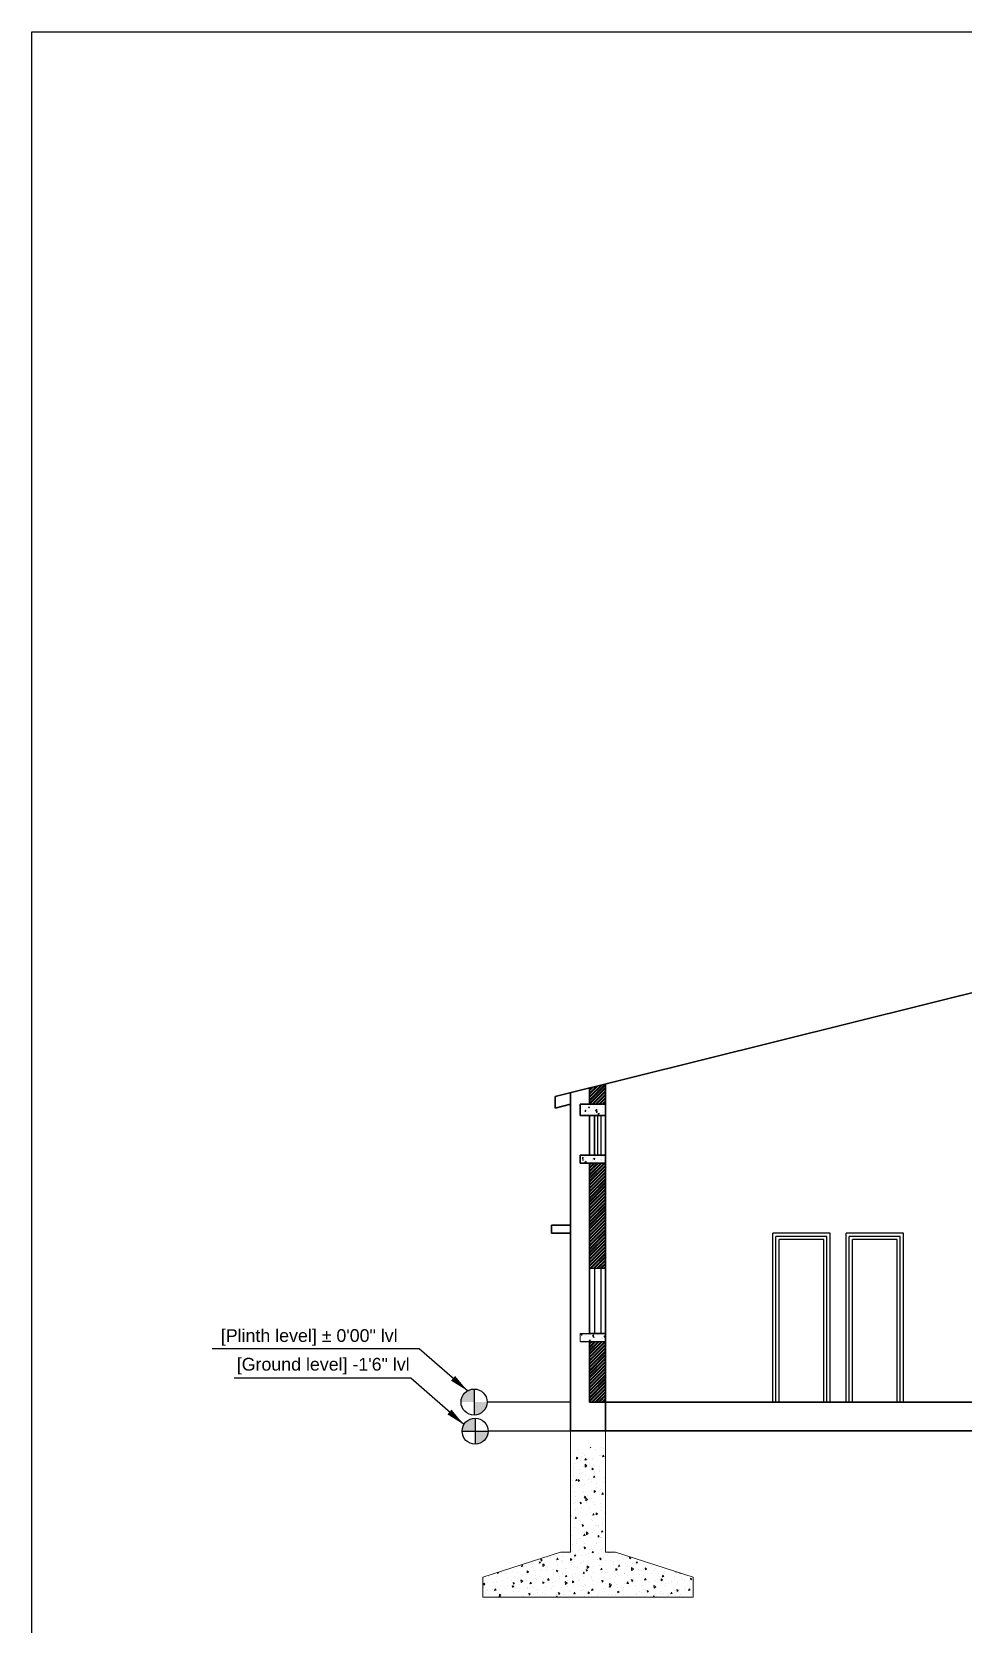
# Model space of a CAD drawing. Header units: inches. Extents: x -6800 to 96653, y -25814 to 17379.
# Drawn here: x 75744 to 76328, y -3224 to -2224 of the extents above; entities that cross this region are included whole.
import ezdxf

# ---------------------------------------------------------------- set-up
doc = ezdxf.new("R2010")
doc.units = ezdxf.units.IN
doc.header["$MEASUREMENT"] = 0
doc.layers.add('0 @ 1', color=7, linetype='Continuous')
doc.layers.add('doors', color=52, linetype='Continuous')
for name, color, linetype, lineweight in [('dimension', 50, 'Continuous', 20), ('Door', 20, 'Continuous', 20), ('ele front', 30, 'Continuous', 30), ('Footing', 50, 'Continuous', 20), ('Hatch', 161, 'Continuous', 5), ('Wall', 90, 'Continuous', 30)]:
    doc.layers.add(name, color=color, linetype=linetype, lineweight=lineweight)
doc.styles.get("Standard").update_dxf_attribs({"font": 'arial.ttf'})
doc.dimstyles.get("Standard").update_dxf_attribs({"dimtxt": 7, "dimasz": 4, "dimexe": 2, "dimexo": 2, "dimgap": 2, "dimtad": 1, "dimdec": 0, "dimzin": 0, "dimdsep": 46, "dimlunit": 4, "dimtxsty": 'Standard', "dimblk": 'ARCHTICK', "dimcen": 0.25, "dimclrd": 256, "dimclre": 256, "dimclrt": 256, "dimadec": 0, "dimazin": 0, "dimtfac": 1, "dimtdec": 0, "dimtofl": 0, "dimtmove": 0, "dimatfit": 3, "dimfxl": 1, "dimfxlon": 1, "dimtolj": 1, "dimtzin": 0, "dimlwd": -1, "dimlwe": -1, "dimarcsym": 1})

# ---------------------------------------------------------------- blocks, each defined once
blk = doc.blocks.new('ggg')
at = {"layer": 'Footing'}
for p, q in [((34459.67, -6504.71), (34459.67, -6564.71)), ((34473.67, -6564.71), (34473.67, -6504.71)), ((34455.67, -6564.71), (34424.67, -6574.71)), ((34459.67, -6564.71), (34455.67, -6564.71)), ((34477.67, -6564.71), (34473.67, -6564.71)), ((34508.67, -6574.71), (34477.67, -6564.71)), ((34424.67, -6574.71), (34424.67, -6582.71)), ((34508.67, -6582.71), (34508.67, -6574.71)), ((34424.67, -6582.71), (34508.67, -6582.71))]:
    blk.add_line(p, q, dxfattribs=at)
at = {"layer": 'Hatch', "linetype": 'Continuous', "transparency": 33554493}
for p, q in [((34462.65, -6523.52), (34462.65, -6523.52)), ((34462.71, -6525.32), (34462.71, -6525.32)), ((34464.12, -6526.26), (34464.12, -6526.26)), ((34464.3, -6525.1), (34464.3, -6525.1)), ((34465.12, -6526.17), (34465.12, -6526.17)), ((34467.45, -6523.14), (34467.45, -6523.14)), ((34467.6, -6522.84), (34467.59, -6522.71)), ((34467.6, -6522.84), (34467.76, -6522.71)), ((34469.68, -6523.52), (34469.68, -6523.52)), ((34471.32, -6526.15), (34471.32, -6526.15)), ((34471.47, -6525.94), (34471.47, -6525.94)), ((34471.95, -6525.96), (34471.95, -6525.96)), ((34472.25, -6522.74), (34472.25, -6522.74)), ((34472.5, -6526.57), (34472.81, -6525.88)), ((34472.5, -6526.57), (34473.09, -6526.45)), ((34473.09, -6526.45), (34472.81, -6525.88)), ((34472.82, -6523.08), (34472.82, -6523.08)), ((34460.71, -6531.1), (34460.71, -6531.1)), ((34461.16, -6529.23), (34461.16, -6529.23)), ((34462.08, -6527.47), (34462.02, -6526.72)), ((34462.54, -6527.08), (34462.02, -6526.72)), ((34462.08, -6527.47), (34462.54, -6527.08)), ((34463.43, -6531.67), (34463.43, -6531.67)), ((34463.58, -6528.17), (34463.58, -6528.17)), ((34464.51, -6532.82), (34464.51, -6532.82)), ((34464.95, -6530.31), (34464.95, -6530.31)), ((34465.43, -6527.94), (34465.74, -6527.26)), ((34465.43, -6527.94), (34466.02, -6527.83)), ((34465.5, -6530.7), (34465.48, -6529.57)), ((34466.23, -6530.17), (34465.48, -6529.57)), ((34465.5, -6530.7), (34466.23, -6530.17)), ((34466.02, -6527.83), (34465.74, -6527.26)), ((34466.05, -6530.82), (34466.05, -6530.82)), ((34466.57, -6527.54), (34466.57, -6527.54)), ((34467.39, -6529.77), (34467.39, -6529.77)), ((34468.05, -6530.77), (34468.05, -6530.77)), ((34468.38, -6531.81), (34468.32, -6531.06)), ((34468.84, -6531.42), (34468.32, -6531.06)), ((34468.37, -6527.79), (34468.37, -6527.79)), ((34468.38, -6531.81), (34468.84, -6531.42)), ((34468.83, -6529.98), (34468.83, -6529.98)), ((34468.88, -6526.69), (34468.88, -6526.69)), ((34469.3, -6532.44), (34469.3, -6532.44)), ((34471.07, -6531.69), (34471.07, -6531.69)), ((34471.1, -6532.42), (34471.1, -6532.42)), ((34471.3, -6530.63), (34471.3, -6530.63)), ((34473.18, -6527.38), (34473.18, -6527.38)), ((34459.71, -6533.23), (34459.71, -6533.23)), ((34460.29, -6535.87), (34460.29, -6535.87)), ((34460.63, -6537.88), (34460.63, -6537.88)), ((34461.01, -6533.92), (34461.01, -6533.92)), ((34461.77, -6536.16), (34462.08, -6535.48)), ((34461.77, -6536.16), (34462.36, -6536.05)), ((34462.36, -6536.05), (34462.08, -6535.48)), ((34462.56, -6538.31), (34462.56, -6538.31)), ((34462.87, -6536.44), (34462.8, -6535.69)), ((34463.33, -6536.05), (34462.8, -6535.69)), ((34462.87, -6536.44), (34463.33, -6536.05)), ((34463.2, -6538.92), (34463.2, -6538.92)), ((34463.45, -6533.38), (34463.45, -6533.38)), ((34464.63, -6535.61), (34464.63, -6535.61)), ((34465.44, -6537.47), (34465.44, -6537.47)), ((34465.7, -6534.11), (34465.7, -6534.11)), ((34466.98, -6535.47), (34466.98, -6535.47)), ((34467.14, -6535.31), (34467.14, -6535.31)), ((34467.88, -6535.46), (34467.88, -6535.46)), ((34467.97, -6536.55), (34467.97, -6536.55)), ((34468.84, -6534.79), (34469.15, -6534.11)), ((34468.84, -6534.79), (34469.43, -6534.68)), ((34469.43, -6534.68), (34469.15, -6534.11)), ((34470.23, -6537.09), (34470.23, -6537.09)), ((34470.24, -6538.99), (34470.24, -6538.99)), ((34473.06, -6535.24), (34473.06, -6535.24)), ((34473.31, -6536.68), (34473.31, -6536.68)), ((34473.37, -6534.86), (34473.37, -6534.86)), ((34461.05, -6545.13), (34461.05, -6545.13)), ((34461.22, -6540.44), (34461.22, -6540.44)), ((34461.56, -6542.53), (34461.56, -6542.53)), ((34461.71, -6544.78), (34461.71, -6544.78)), ((34463.65, -6545.4), (34463.58, -6544.65)), ((34464.11, -6545.02), (34463.58, -6544.65)), ((34463.65, -6545.4), (34464.11, -6545.02)), ((34464.47, -6540.3), (34464.47, -6540.3)), ((34464.83, -6540.75), (34464.83, -6540.75)), ((34465.18, -6543.01), (34465.49, -6542.33)), ((34465.18, -6543.01), (34465.77, -6542.9)), ((34465.44, -6543.91), (34465.44, -6543.91)), ((34465.77, -6542.9), (34465.49, -6542.33)), ((34465.78, -6544.2), (34465.75, -6543.07)), ((34466.5, -6543.66), (34465.75, -6543.07)), ((34465.78, -6544.2), (34466.5, -6543.66)), ((34466.22, -6544.9), (34466.22, -6544.9)), ((34466.37, -6542.12), (34466.37, -6542.12)), ((34467.09, -6543.19), (34467.09, -6543.19)), ((34467.88, -6543.37), (34467.88, -6543.37)), ((34467.91, -6540.12), (34467.91, -6540.12)), ((34468.83, -6544.77), (34468.83, -6544.77)), ((34469.17, -6540.77), (34469.1, -6540.03)), ((34469.63, -6540.39), (34469.1, -6540.03)), ((34469.17, -6540.77), (34469.63, -6540.39)), ((34469.37, -6540.3), (34469.37, -6540.3)), ((34469.64, -6540.07), (34469.64, -6540.07)), ((34471.16, -6541.74), (34471.16, -6541.74)), ((34471.56, -6545.3), (34471.56, -6545.3)), ((34471.81, -6539.76), (34471.81, -6539.76)), ((34472.25, -6541.64), (34472.55, -6540.95)), ((34472.25, -6541.64), (34472.84, -6541.52)), ((34472.5, -6541.43), (34472.5, -6541.43)), ((34472.84, -6541.52), (34472.55, -6540.95)), ((34473.57, -6544.58), (34473.57, -6544.58)), ((34460.01, -6550.6), (34460.01, -6550.6)), ((34460.17, -6550.21), (34460.17, -6550.21)), ((34460.84, -6551.34), (34460.84, -6551.34)), ((34461.5, -6547.53), (34461.5, -6547.53)), ((34461.52, -6551.23), (34461.83, -6550.55)), ((34461.52, -6551.23), (34462.11, -6551.12)), ((34462.11, -6551.12), (34461.83, -6550.55)), ((34462.49, -6547.17), (34462.49, -6547.17)), ((34462.81, -6549.73), (34462.81, -6549.73)), ((34463.42, -6551.82), (34463.42, -6551.82)), ((34463.94, -6546.99), (34463.94, -6546.99)), ((34463.97, -6547.22), (34463.97, -6547.22)), ((34466.24, -6549.66), (34466.24, -6549.66)), ((34467.3, -6546.77), (34467.3, -6546.77)), ((34467.62, -6548.92), (34467.62, -6548.92)), ((34468.23, -6551.42), (34468.23, -6551.42)), ((34468.59, -6549.86), (34468.89, -6549.18)), ((34468.59, -6549.86), (34469.18, -6549.75)), ((34469.18, -6549.75), (34468.89, -6549.18)), ((34469.36, -6545.63), (34469.36, -6545.63)), ((34469.76, -6549.42), (34469.76, -6549.42)), ((34469.95, -6549.74), (34469.88, -6548.99)), ((34470.41, -6549.35), (34469.88, -6548.99)), ((34469.95, -6549.74), (34470.41, -6549.35)), ((34470.15, -6549.41), (34470.15, -6549.41)), ((34471.63, -6548.07), (34471.63, -6548.07)), ((34472.09, -6546.39), (34472.09, -6546.39)), ((34473.02, -6551.03), (34473.02, -6551.03)), ((34473.4, -6549.27), (34473.4, -6549.27)), ((34459.76, -6556.15), (34459.76, -6556.15)), ((34459.97, -6557.99), (34459.97, -6557.99)), ((34461.09, -6554.85), (34461.09, -6554.85)), ((34463.11, -6553.78), (34463.11, -6553.78)), ((34463.69, -6552.53), (34463.69, -6552.53)), ((34464.35, -6556.47), (34464.35, -6556.47)), ((34464.43, -6554.37), (34464.37, -6553.62)), ((34464.89, -6553.98), (34464.37, -6553.62)), ((34464.43, -6554.37), (34464.89, -6553.98)), ((34464.93, -6558.08), (34465.23, -6557.4)), ((34464.93, -6558.08), (34465.52, -6557.97)), ((34465.52, -6557.97), (34465.23, -6557.4)), ((34465.38, -6556.22), (34465.38, -6556.22)), ((34465.93, -6557.52), (34465.93, -6557.52)), ((34466.06, -6557.69), (34466.03, -6556.57)), ((34466.78, -6557.16), (34466.03, -6556.57)), ((34466.06, -6557.69), (34466.78, -6557.16)), ((34466.74, -6554.24), (34466.74, -6554.24)), ((34468.37, -6556.98), (34468.37, -6556.98)), ((34468.51, -6552.1), (34468.51, -6552.1)), ((34469.16, -6556.07), (34469.16, -6556.07)), ((34469.86, -6553.91), (34469.86, -6553.91)), ((34469.98, -6554.1), (34469.98, -6554.1)), ((34470.73, -6558.71), (34470.67, -6557.96)), ((34471.19, -6558.32), (34470.67, -6557.96)), ((34470.69, -6554.06), (34470.69, -6554.06)), ((34470.78, -6554.54), (34470.78, -6554.54)), ((34472, -6556.71), (34472.3, -6556.02)), ((34472, -6556.71), (34472.58, -6556.59)), ((34472.3, -6553.36), (34472.3, -6553.36)), ((34472.58, -6556.59), (34472.3, -6556.02)), ((34473.05, -6556.98), (34473.05, -6556.98)), ((34459.9, -6563.91), (34459.9, -6563.91)), ((34460.49, -6561.51), (34460.49, -6561.51)), ((34460.5, -6564.21), (34460.5, -6564.21)), ((34461.99, -6561.14), (34461.99, -6561.14)), ((34462.02, -6559.5), (34462.02, -6559.5)), ((34462.24, -6560.43), (34462.24, -6560.43)), ((34462.95, -6564.15), (34462.95, -6564.15)), ((34463.15, -6563.77), (34463.15, -6563.77)), ((34463.32, -6559.08), (34463.32, -6559.08)), ((34464.43, -6560.59), (34464.43, -6560.59)), ((34464.5, -6562.87), (34464.5, -6562.87)), ((34465.22, -6563.33), (34465.15, -6562.59)), ((34465.68, -6562.95), (34465.15, -6562.59)), ((34465.22, -6563.33), (34465.68, -6562.95)), ((34465.28, -6561.12), (34465.28, -6561.12)), ((34466.57, -6558.93), (34466.57, -6558.93)), ((34467.65, -6558.66), (34467.65, -6558.66)), ((34468.11, -6562.52), (34468.11, -6562.52)), ((34468.33, -6563.54), (34468.33, -6563.54)), ((34468.33, -6564.93), (34468.64, -6564.25)), ((34468.92, -6564.82), (34468.64, -6564.25)), ((34469.91, -6561.1), (34469.91, -6561.1)), ((34470.08, -6560.72), (34470.08, -6560.72)), ((34470.73, -6558.71), (34471.19, -6558.32)), ((34471.62, -6558.71), (34471.62, -6558.71)), ((34471.74, -6558.71), (34471.74, -6558.71)), ((34472.05, -6558.91), (34472.05, -6558.91)), ((34472.18, -6563.54), (34472.18, -6563.54)), ((34472.55, -6563.36), (34472.55, -6563.36)), ((34440.06, -6570.43), (34440.37, -6569.74)), ((34440.06, -6570.43), (34440.65, -6570.31)), ((34440.65, -6570.31), (34440.37, -6569.74)), ((34442.92, -6569.49), (34442.92, -6569.49)), ((34443.97, -6569.29), (34443.97, -6569.29)), ((34444.02, -6570.61), (34444.02, -6570.61)), ((34444.68, -6570.38), (34444.68, -6570.38)), ((34447.13, -6569.05), (34447.44, -6568.37)), ((34447.13, -6569.05), (34447.72, -6568.94)), ((34447.72, -6568.94), (34447.44, -6568.37)), ((34447.89, -6568.25), (34447.82, -6567.5)), ((34448.35, -6567.87), (34447.82, -6567.5)), ((34447.89, -6568.25), (34448.35, -6567.87)), ((34448.31, -6567.9), (34448.31, -6567.9)), ((34448.62, -6570.45), (34448.6, -6569.32)), ((34449.35, -6569.91), (34448.6, -6569.32)), ((34448.62, -6570.45), (34449.35, -6569.91)), ((34449.15, -6569.06), (34449.15, -6569.06)), ((34450.57, -6570.34), (34450.57, -6570.34)), ((34451.82, -6566.94), (34451.82, -6566.94)), ((34453.72, -6566.14), (34453.72, -6566.14)), ((34454.12, -6568.37), (34454.12, -6568.37)), ((34454.2, -6567.68), (34454.5, -6566.99)), ((34454.2, -6567.68), (34454.79, -6567.56)), ((34454.28, -6569.59), (34454.28, -6569.59)), ((34454.79, -6567.56), (34454.5, -6566.99)), ((34455.98, -6568.58), (34455.98, -6568.58)), ((34456.49, -6568.74), (34456.49, -6568.74)), ((34456.57, -6567.83), (34456.57, -6567.83)), ((34456.61, -6566.56), (34456.61, -6566.56)), ((34458.06, -6564.75), (34458.06, -6564.75)), ((34459.7, -6567.96), (34459.64, -6567.21)), ((34460.16, -6567.58), (34459.64, -6567.21)), ((34459.7, -6567.96), (34460.16, -6567.58)), ((34459.74, -6568.6), (34459.74, -6568.6)), ((34460.25, -6569.75), (34460.25, -6569.75)), ((34461.27, -6566.3), (34461.57, -6565.62)), ((34461.27, -6566.3), (34461.86, -6566.19)), ((34461.38, -6566.89), (34461.38, -6566.89)), ((34461.41, -6566.16), (34461.41, -6566.16)), ((34461.86, -6566.19), (34461.57, -6565.62)), ((34462.34, -6570.8), (34462.34, -6570.8)), ((34463.65, -6569.33), (34463.65, -6569.33)), ((34463.88, -6568.8), (34463.88, -6568.8)), ((34464.18, -6566.14), (34464.18, -6566.14)), ((34464.91, -6568.37), (34464.91, -6568.37)), ((34466.21, -6565.77), (34466.21, -6565.77)), ((34466.34, -6571.19), (34466.31, -6570.07)), ((34467.06, -6570.66), (34466.31, -6570.07)), ((34466.34, -6571.19), (34467.06, -6570.66)), ((34466.77, -6565.31), (34466.77, -6565.31)), ((34467.13, -6570.42), (34467.13, -6570.42)), ((34468.33, -6564.93), (34468.92, -6564.82)), ((34468.86, -6570.59), (34468.86, -6570.59)), ((34469.04, -6567.75), (34469.04, -6567.75)), ((34470.35, -6567.51), (34470.35, -6567.51)), ((34471.01, -6565.37), (34471.01, -6565.37)), ((34471.31, -6570.19), (34471.31, -6570.19)), ((34471.52, -6567.67), (34471.45, -6566.92)), ((34471.98, -6567.29), (34471.45, -6566.92)), ((34471.52, -6567.67), (34471.98, -6567.29)), ((34471.94, -6570.02), (34471.94, -6570.02)), ((34472.25, -6568.05), (34472.25, -6568.05)), ((34472.79, -6566.97), (34472.79, -6566.97)), ((34473.48, -6568.01), (34473.48, -6568.01)), ((34474.45, -6565.98), (34474.45, -6565.98)), ((34475.05, -6564.81), (34475.05, -6564.71)), ((34475.05, -6564.81), (34475.2, -6564.71)), ((34475.5, -6567.91), (34475.5, -6567.91)), ((34475.8, -6564.98), (34475.8, -6564.98)), ((34476.47, -6568.9), (34476.47, -6568.9)), ((34476.72, -6568.42), (34476.72, -6568.42)), ((34476.73, -6569.63), (34476.73, -6569.63)), ((34478.81, -6570.41), (34479.11, -6569.72)), ((34478.81, -6570.41), (34479.4, -6570.29)), ((34478.99, -6570.86), (34478.99, -6570.86)), ((34479.4, -6570.29), (34479.11, -6569.72)), ((34480.68, -6567.68), (34480.68, -6567.68)), ((34481.54, -6569.23), (34481.54, -6569.23)), ((34482.12, -6566.73), (34482.12, -6566.73)), ((34482.64, -6570.27), (34482.64, -6570.27)), ((34483.08, -6567.22), (34483.08, -6567.22)), ((34483.33, -6567.38), (34483.27, -6566.63)), ((34483.79, -6566.99), (34483.27, -6566.63)), ((34483.33, -6567.38), (34483.79, -6566.99)), ((34484.05, -6571.93), (34484.03, -6570.81)), ((34484.78, -6571.4), (34484.03, -6570.81)), ((34484.39, -6569.17), (34484.39, -6569.17)), ((34485.08, -6569.73), (34485.08, -6569.73)), ((34485.88, -6569.03), (34486.18, -6568.35)), ((34485.88, -6569.03), (34486.47, -6568.92)), ((34486.47, -6568.92), (34486.18, -6568.35)), ((34486.33, -6568.84), (34486.33, -6568.84)), ((34489.63, -6571.72), (34489.57, -6570.97)), ((34490.09, -6571.33), (34489.57, -6570.97)), ((34492.04, -6570.03), (34492.04, -6570.03)), ((34424.79, -6574.81), (34424.79, -6574.81)), ((34425.04, -6577.8), (34424.98, -6577.05)), ((34425.5, -6577.41), (34424.98, -6577.05)), ((34426.42, -6576.61), (34426.42, -6576.61)), ((34426.72, -6574.52), (34426.72, -6574.52)), ((34428.74, -6573.58), (34428.74, -6573.58)), ((34428.99, -6576.96), (34428.99, -6576.96)), ((34429.96, -6574.58), (34429.96, -6574.58)), ((34430.03, -6576.45), (34430.03, -6576.45)), ((34430.56, -6573.17), (34430.53, -6572.82)), ((34430.56, -6573.17), (34431.02, -6572.78)), ((34431.02, -6572.78), (34430.89, -6572.7)), ((34432.11, -6572.94), (34432.11, -6572.94)), ((34432.47, -6575.91), (34432.47, -6575.91)), ((34433.55, -6573.17), (34433.55, -6573.17)), ((34433.96, -6572.84), (34433.96, -6572.84)), ((34434.38, -6575.38), (34434.38, -6575.38)), ((34436.02, -6575.82), (34436.02, -6575.82)), ((34436.4, -6572.29), (34436.4, -6572.29)), ((34436.86, -6577.51), (34436.79, -6576.76)), ((34437.32, -6577.12), (34436.79, -6576.76)), ((34436.86, -6577.51), (34437.32, -6577.12)), ((34437.31, -6574.26), (34437.31, -6574.26)), ((34437.52, -6571.18), (34437.52, -6571.18)), ((34438.34, -6572.79), (34438.34, -6572.79)), ((34439.79, -6573.62), (34439.79, -6573.62)), ((34439.91, -6576.82), (34439.88, -6575.7)), ((34440.63, -6576.29), (34439.88, -6575.7)), ((34439.91, -6576.82), (34440.63, -6576.29)), ((34440.09, -6574.22), (34440.09, -6574.22)), ((34440.55, -6574.12), (34440.55, -6574.12)), ((34442.05, -6576.05), (34442.05, -6576.05)), ((34442.37, -6572.88), (34442.31, -6572.13)), ((34442.83, -6572.49), (34442.31, -6572.13)), ((34442.37, -6572.88), (34442.83, -6572.49)), ((34443.15, -6572.38), (34443.15, -6572.38)), ((34443.47, -6577.27), (34443.78, -6576.59)), ((34443.47, -6577.27), (34444.06, -6577.16)), ((34444.06, -6577.16), (34443.78, -6576.59)), ((34444.08, -6577.03), (34444.08, -6577.03)), ((34445.19, -6571.93), (34445.19, -6571.93)), ((34445.61, -6575.03), (34445.61, -6575.03)), ((34445.73, -6573.89), (34445.73, -6573.89)), ((34446.26, -6575.6), (34446.26, -6575.6)), ((34447.45, -6574.37), (34447.45, -6574.37)), ((34447.94, -6572), (34447.94, -6572)), ((34448.67, -6577.22), (34448.61, -6576.47)), ((34449.13, -6576.83), (34448.61, -6576.47)), ((34448.67, -6577.22), (34449.13, -6576.83)), ((34448.7, -6575.06), (34448.7, -6575.06)), ((34448.87, -6576.65), (34448.87, -6576.65)), ((34449.72, -6576.81), (34449.72, -6576.81)), ((34450.19, -6571.98), (34450.19, -6571.98)), ((34450.54, -6575.9), (34450.84, -6575.22)), ((34450.54, -6575.9), (34451.13, -6575.79)), ((34451.13, -6575.79), (34450.84, -6575.22)), ((34452.38, -6576.98), (34452.38, -6576.98)), ((34452.63, -6571.44), (34452.63, -6571.44)), ((34452.75, -6571.59), (34452.75, -6571.59)), ((34452.84, -6572.78), (34452.84, -6572.78)), ((34453.07, -6573.57), (34453.07, -6573.57)), ((34453.67, -6576.24), (34453.67, -6576.24)), ((34454.19, -6572.59), (34454.12, -6571.84)), ((34454.65, -6572.2), (34454.12, -6571.84)), ((34454.19, -6572.59), (34454.65, -6572.2)), ((34455.11, -6575.22), (34455.11, -6575.22)), ((34455.21, -6574.24), (34455.21, -6574.24)), ((34456.31, -6573.37), (34456.31, -6573.37)), ((34456.32, -6573.43), (34456.32, -6573.43)), ((34457.54, -6571.21), (34457.54, -6571.21)), ((34457.62, -6577.57), (34457.6, -6576.44)), ((34458.35, -6577.03), (34457.6, -6576.44)), ((34457.61, -6574.53), (34457.91, -6573.84)), ((34457.61, -6574.53), (34458.2, -6574.41)), ((34457.62, -6577.57), (34458.35, -6577.03)), ((34458.2, -6574.41), (34457.91, -6573.84)), ((34458.25, -6571.02), (34458.25, -6571.02)), ((34458.47, -6575.86), (34458.47, -6575.86)), ((34460.49, -6576.93), (34460.42, -6576.18)), ((34460.95, -6576.54), (34460.42, -6576.18)), ((34460.49, -6576.93), (34460.95, -6576.54)), ((34460.52, -6573.46), (34460.52, -6573.46)), ((34461.49, -6573.2), (34461.49, -6573.2)), ((34462.48, -6574.74), (34462.48, -6574.74)), ((34462.79, -6575.9), (34462.79, -6575.9)), ((34463.27, -6575.45), (34463.27, -6575.45)), ((34464.67, -6573.15), (34464.98, -6572.47)), ((34464.67, -6573.15), (34465.26, -6573.04)), ((34464.81, -6573.45), (34464.81, -6573.45)), ((34464.92, -6574.2), (34464.92, -6574.2)), ((34465.26, -6573.04), (34464.98, -6572.47)), ((34465.92, -6571.77), (34465.92, -6571.77)), ((34466, -6572.3), (34465.94, -6571.55)), ((34466.46, -6571.91), (34465.94, -6571.55)), ((34466, -6572.3), (34466.46, -6571.91)), ((34466.42, -6571.13), (34466.42, -6571.13)), ((34468.06, -6575.07), (34468.06, -6575.07)), ((34468.19, -6574.21), (34468.19, -6574.21)), ((34468.6, -6576.13), (34468.6, -6576.13)), ((34468.84, -6572.88), (34468.84, -6572.88)), ((34470.46, -6576.65), (34470.46, -6576.65)), ((34471.74, -6571.78), (34472.05, -6571.09)), ((34471.74, -6571.78), (34472.33, -6571.66)), ((34472.33, -6571.66), (34472.05, -6571.09)), ((34472.08, -6572.74), (34472.08, -6572.74)), ((34472.3, -6576.64), (34472.24, -6575.89)), ((34472.76, -6576.25), (34472.24, -6575.89)), ((34472.3, -6576.64), (34472.76, -6576.25)), ((34472.54, -6572.51), (34472.54, -6572.51)), ((34472.87, -6574.66), (34472.87, -6574.66)), ((34473.58, -6572.63), (34473.58, -6572.63)), ((34473.84, -6577.35), (34473.84, -6577.35)), ((34474.41, -6572.66), (34474.41, -6572.66)), ((34475.33, -6578.31), (34475.31, -6577.19)), ((34476.06, -6577.78), (34475.31, -6577.19)), ((34475.34, -6577.31), (34475.34, -6577.31)), ((34475.84, -6575.07), (34475.84, -6575.07)), ((34477.22, -6576.96), (34477.22, -6576.96)), ((34477.26, -6572.51), (34477.26, -6572.51)), ((34477.66, -6574.28), (34477.66, -6574.28)), ((34477.82, -6572.01), (34477.75, -6571.26)), ((34478.28, -6571.62), (34477.75, -6571.26)), ((34477.82, -6572.01), (34478.28, -6571.62)), ((34478.71, -6573.89), (34478.71, -6573.89)), ((34481.15, -6573.35), (34481.15, -6573.35)), ((34481.19, -6577.03), (34481.19, -6577.03)), ((34481.25, -6573.3), (34481.25, -6573.3)), ((34482.22, -6577.25), (34482.52, -6576.57)), ((34482.22, -6577.25), (34482.81, -6577.14)), ((34482.47, -6573.88), (34482.47, -6573.88)), ((34482.81, -6577.14), (34482.52, -6576.57)), ((34483.52, -6575.74), (34483.52, -6575.74)), ((34484.01, -6571.87), (34484.01, -6571.87)), ((34484.05, -6571.94), (34484.78, -6571.4)), ((34484.12, -6576.35), (34484.05, -6575.6)), ((34484.58, -6575.96), (34484.05, -6575.6)), ((34484.12, -6576.35), (34484.58, -6575.96)), ((34484.43, -6576.88), (34484.43, -6576.88)), ((34484.6, -6572.19), (34484.6, -6572.19)), ((34484.83, -6575.27), (34484.83, -6575.27)), ((34484.93, -6576.52), (34484.93, -6576.52)), ((34486.65, -6571.61), (34486.65, -6571.61)), ((34487.26, -6573.49), (34487.26, -6573.49)), ((34487.85, -6572.05), (34487.85, -6572.05)), ((34488.76, -6571.66), (34488.76, -6571.66)), ((34488.92, -6574.05), (34488.92, -6574.05)), ((34489.28, -6575.88), (34489.59, -6575.19)), ((34489.28, -6575.88), (34489.87, -6575.77)), ((34489.87, -6575.77), (34489.59, -6575.19)), ((34489.61, -6576.66), (34489.61, -6576.66)), ((34489.63, -6571.72), (34490.09, -6571.33)), ((34491, -6576.65), (34491, -6576.65)), ((34491.19, -6576.49), (34491.19, -6576.49)), ((34492.07, -6573.09), (34492.07, -6573.09)), ((34493.02, -6571.83), (34493.02, -6571.83)), ((34493.44, -6576.11), (34493.44, -6576.11)), ((34493.6, -6571.08), (34493.6, -6571.08)), ((34494.31, -6572.47), (34494.31, -6572.47)), ((34494.53, -6575.73), (34494.53, -6575.73)), ((34494.93, -6573.03), (34494.93, -6573.03)), ((34495.93, -6576.06), (34495.87, -6575.31)), ((34496.39, -6575.67), (34495.87, -6575.31)), ((34495.93, -6576.06), (34496.39, -6575.67)), ((34496.35, -6574.51), (34496.66, -6573.82)), ((34496.35, -6574.51), (34496.94, -6574.39)), ((34496.58, -6574.91), (34496.58, -6574.91)), ((34496.94, -6574.39), (34496.66, -6573.82)), ((34496.86, -6572.7), (34496.86, -6572.7)), ((34496.95, -6576.34), (34496.95, -6576.34)), ((34497.38, -6572.49), (34497.38, -6572.49)), ((34497.79, -6577.35), (34497.79, -6577.35)), ((34498.84, -6577.35), (34498.84, -6577.35)), ((34500.2, -6576.2), (34500.2, -6576.2)), ((34501.06, -6574.42), (34501.06, -6574.42)), ((34501.76, -6572.68), (34501.76, -6572.48)), ((34501.76, -6572.68), (34501.95, -6572.54)), ((34501.99, -6573.15), (34501.99, -6573.15)), ((34502.59, -6576.95), (34502.59, -6576.95)), ((34503.42, -6573.13), (34503.47, -6573.03)), ((34503.42, -6573.13), (34503.65, -6573.09)), ((34504.13, -6574.94), (34504.13, -6574.94)), ((34504.26, -6575.59), (34504.26, -6575.59)), ((34505.37, -6575.97), (34505.37, -6575.97)), ((34507.23, -6575.8), (34507.23, -6575.8)), ((34507.38, -6576.56), (34507.38, -6576.56)), ((34507.75, -6575.77), (34507.68, -6575.02)), ((34508.21, -6575.38), (34507.68, -6575.02)), ((34507.75, -6575.77), (34508.21, -6575.38)), ((34424.88, -6578.61), (34424.88, -6578.61)), ((34425.04, -6577.8), (34425.5, -6577.41)), ((34425.86, -6581.09), (34425.86, -6581.09)), ((34426.1, -6580.07), (34426.1, -6580.07)), ((34426.55, -6579.41), (34426.55, -6579.41)), ((34427.35, -6581.26), (34427.35, -6581.26)), ((34428.54, -6579.53), (34428.54, -6579.53)), ((34429.34, -6580.02), (34429.64, -6579.34)), ((34429.34, -6580.02), (34429.92, -6579.91)), ((34429.92, -6579.91), (34429.64, -6579.34)), ((34429.67, -6578.23), (34429.67, -6578.23)), ((34431.18, -6582.71), (34431.17, -6582.07)), ((34431.92, -6582.67), (34431.17, -6582.07)), ((34431.26, -6579.4), (34431.26, -6579.4)), ((34431.34, -6582.14), (34431.28, -6581.39)), ((34431.8, -6581.75), (34431.28, -6581.39)), ((34431.34, -6582.14), (34431.8, -6581.75)), ((34431.86, -6582.71), (34431.92, -6582.67)), ((34432.22, -6581.45), (34432.22, -6581.45)), ((34433.52, -6581.84), (34433.52, -6581.84)), ((34433.89, -6579.09), (34433.89, -6579.09)), ((34434.48, -6577.82), (34434.48, -6577.82)), ((34435.41, -6582.47), (34435.41, -6582.47)), ((34436.15, -6577.84), (34436.15, -6577.84)), ((34436.4, -6578.65), (34436.71, -6577.96)), ((34436.4, -6578.65), (34436.99, -6578.53)), ((34436.64, -6577.82), (34436.64, -6577.82)), ((34436.99, -6578.53), (34436.71, -6577.96)), ((34436.94, -6580.47), (34436.94, -6580.47)), ((34437.14, -6578.95), (34437.14, -6578.95)), ((34438.91, -6580.26), (34438.91, -6580.26)), ((34439.27, -6577.44), (34439.27, -6577.44)), ((34440.2, -6582.09), (34440.2, -6582.09)), ((34440.83, -6582.29), (34440.83, -6582.29)), ((34441.18, -6582.7), (34441.18, -6582.7)), ((34442.31, -6578.72), (34442.31, -6578.72)), ((34442.32, -6579.21), (34442.32, -6579.21)), ((34443.16, -6581.85), (34443.09, -6581.1)), ((34443.62, -6581.46), (34443.09, -6581.1)), ((34443.16, -6581.85), (34443.62, -6581.46)), ((34444.32, -6578.49), (34444.32, -6578.49)), ((34444.76, -6578.67), (34444.76, -6578.67)), ((34445.01, -6581.68), (34445.01, -6581.68)), ((34446.54, -6579.68), (34446.54, -6579.68)), ((34446.59, -6580.93), (34446.59, -6580.93)), ((34448.44, -6580.6), (34448.44, -6580.6)), ((34449.66, -6578.4), (34449.66, -6578.4)), ((34449.8, -6581.3), (34449.8, -6581.3)), ((34451.99, -6579.25), (34451.99, -6579.25)), ((34452.9, -6578.26), (34452.9, -6578.26)), ((34453.96, -6582.71), (34454.25, -6582.06)), ((34454.16, -6582.71), (34454.53, -6582.63)), ((34454.53, -6582.63), (34454.25, -6582.06)), ((34454.26, -6581.69), (34454.26, -6581.69)), ((34454.6, -6580.89), (34454.6, -6580.89)), ((34454.61, -6581.97), (34454.61, -6581.97)), ((34454.97, -6581.56), (34454.91, -6580.81)), ((34455.43, -6581.17), (34454.91, -6580.81)), ((34454.97, -6581.56), (34455.43, -6581.17)), ((34456.14, -6578.89), (34456.14, -6578.89)), ((34457.05, -6581.43), (34457.05, -6581.43)), ((34457.38, -6577.66), (34457.38, -6577.66)), ((34458.08, -6578.03), (34458.08, -6578.03)), ((34458.55, -6578.36), (34458.55, -6578.36)), ((34459.39, -6580.51), (34459.39, -6580.51)), ((34459.65, -6580.1), (34459.65, -6580.1)), ((34460.99, -6577.82), (34460.99, -6577.82)), ((34461.01, -6581.37), (34461.32, -6580.69)), ((34461.01, -6581.37), (34461.6, -6581.26)), ((34461.6, -6581.26), (34461.32, -6580.69)), ((34461.91, -6582.54), (34461.91, -6582.54)), ((34462.01, -6582.55), (34462.01, -6582.55)), ((34464.2, -6580.1), (34464.2, -6580.1)), ((34464.67, -6579.74), (34464.67, -6579.74)), ((34465.06, -6578.34), (34465.06, -6578.34)), ((34465.25, -6582.4), (34465.25, -6582.4)), ((34465.42, -6577.71), (34465.42, -6577.71)), ((34465.74, -6578.1), (34465.74, -6578.1)), ((34466.79, -6581.26), (34466.72, -6580.52)), ((34467.25, -6580.88), (34466.72, -6580.52)), ((34466.79, -6581.26), (34467.25, -6580.88)), ((34467.32, -6580.78), (34467.32, -6580.78)), ((34468.08, -6580), (34468.39, -6579.32)), ((34468.08, -6580), (34468.67, -6579.89)), ((34468.67, -6579.89), (34468.39, -6579.32)), ((34468.67, -6577.57), (34468.67, -6577.57)), ((34468.99, -6579.72), (34468.99, -6579.72)), ((34470.43, -6582.18), (34470.43, -6582.18)), ((34470.84, -6581.12), (34470.84, -6581.12)), ((34472.72, -6579.09), (34472.72, -6579.09)), ((34473.28, -6580.58), (34473.28, -6580.58)), ((34473.8, -6579.31), (34473.8, -6579.31)), ((34474.77, -6577.5), (34474.77, -6577.5)), ((34474.99, -6581.53), (34474.99, -6581.53)), ((34475.15, -6578.63), (34475.45, -6577.94)), ((34475.15, -6578.63), (34475.74, -6578.51)), ((34475.33, -6578.31), (34476.06, -6577.78)), ((34475.74, -6578.51), (34475.45, -6577.94)), ((34476.26, -6581.96), (34476.26, -6581.96)), ((34476.96, -6582.5), (34476.96, -6582.5)), ((34477.77, -6581.86), (34477.77, -6581.86)), ((34478.11, -6577.51), (34478.11, -6577.51)), ((34478.6, -6580.97), (34478.54, -6580.23)), ((34479.06, -6580.59), (34478.54, -6580.23)), ((34478.59, -6578.93), (34478.59, -6578.93)), ((34478.6, -6580.97), (34479.06, -6580.59)), ((34480.38, -6579.95), (34480.38, -6579.95)), ((34480.9, -6578.89), (34480.9, -6578.89)), ((34481.02, -6581.72), (34481.02, -6581.72)), ((34482.65, -6582.39), (34482.65, -6582.39)), ((34483.4, -6578.52), (34483.4, -6578.52)), ((34485.79, -6578.18), (34485.79, -6578.18)), ((34485.86, -6581.17), (34485.86, -6581.17)), ((34486.19, -6581.49), (34486.19, -6581.49)), ((34487.07, -6580.26), (34487.07, -6580.26)), ((34488.06, -6580.62), (34488.06, -6580.62)), ((34488.19, -6578.14), (34488.19, -6578.14)), ((34489.51, -6579.72), (34489.51, -6579.72)), ((34490.42, -6580.68), (34490.35, -6579.94)), ((34490.88, -6580.3), (34490.35, -6579.94)), ((34490.42, -6580.68), (34490.88, -6580.3)), ((34492.7, -6582.71), (34493, -6582.04)), ((34492.8, -6582.71), (34493.28, -6582.61)), ((34492.99, -6577.73), (34492.99, -6577.73)), ((34493.28, -6582.61), (34493, -6582.04)), ((34493.04, -6579.06), (34493.02, -6577.93)), ((34493.77, -6578.52), (34493.02, -6577.93)), ((34493.04, -6579.06), (34493.77, -6578.52)), ((34493.19, -6581.65), (34493.19, -6581.65)), ((34493.46, -6578.93), (34493.46, -6578.93)), ((34493.54, -6581.17), (34493.54, -6581.17)), ((34493.92, -6582.38), (34493.92, -6582.38)), ((34495.46, -6580.38), (34495.46, -6580.38)), ((34495.73, -6581.37), (34495.73, -6581.37)), ((34496.78, -6581.03), (34496.78, -6581.03)), ((34497.12, -6578.04), (34497.12, -6578.04)), ((34498.71, -6582), (34498.71, -6582)), ((34499.76, -6581.35), (34500.06, -6580.67)), ((34499.76, -6581.35), (34500.35, -6581.24)), ((34500.35, -6581.24), (34500.06, -6580.67)), ((34501.11, -6579.79), (34501.11, -6579.79)), ((34501.8, -6582.48), (34501.8, -6582.48)), ((34501.96, -6580.8), (34501.96, -6580.8)), ((34502.23, -6580.39), (34502.17, -6579.65)), ((34502.69, -6580.01), (34502.17, -6579.65)), ((34502.23, -6580.39), (34502.69, -6580.01)), ((34503.29, -6579.41), (34503.29, -6579.41)), ((34503.38, -6582.23), (34503.38, -6582.23)), ((34503.52, -6581.59), (34503.52, -6581.59)), ((34505.06, -6579.59), (34505.06, -6579.59)), ((34505.73, -6578.87), (34505.73, -6578.87)), ((34506.52, -6578.03), (34506.52, -6578.03)), ((34506.83, -6579.98), (34507.13, -6579.29)), ((34506.83, -6579.98), (34507.42, -6579.87)), ((34507.42, -6579.87), (34507.13, -6579.29)), ((34508.31, -6581.21), (34508.31, -6581.21))]:
    blk.add_line(p, q, dxfattribs=at)
blk = doc.blocks.new('_ArchTick')
at = {"color": 0, "linetype": 'ByBlock', "const_width": 0.15}
blk.add_lwpolyline([(-0.5, -0.5), (0.5, 0.5)], dxfattribs=at)

msp = doc.modelspace()

# ---------------------------------------------------------------- hatches: boundary and pattern name
at = {"ltscale": 10, "transparency": 33554687}
h = msp.add_hatch(color=0, dxfattribs=at)
h.dxf.hatch_style = 1
h.paths.add_polyline_path([(76013.26, -3084.26), (76021.43, -3084.26), (76021.43, -3076.09, 0.414214)])
h.paths.add_polyline_path([(76021.43, -3092.43, 0.414214), (76029.61, -3084.26), (76021.43, -3084.26)])
h = msp.add_hatch(color=0, dxfattribs=at)
h.dxf.hatch_style = 1
h.paths.add_polyline_path([(76013.89, -3102.51), (76022.07, -3102.51), (76022.07, -3094.34, 0.414214)])
h.paths.add_polyline_path([(76022.07, -3110.69, 0.414214), (76030.24, -3102.51), (76022.07, -3102.51)])

# ---------------------------------------------------------------- linework, layer by layer
at = {"transparency": 33554651}
for p, q in [((75743.79, -2224.08), (78119.79, -2224.08)), ((75743.79, -3908.88), (75743.79, -2224.08))]:
    msp.add_line(p, q, dxfattribs=at)
at = {"lineweight": 25, "transparency": 33554623}
for p, q in [((76081.97, -2940.26), (76081.97, -2897.26)), ((76103.97, -2940.26), (76103.97, -2903.11))]:
    msp.add_line(p, q, dxfattribs=at)
at = {"ltscale": 10, "transparency": 33554687}
for p, q in [((76021.43, -3076.09), (76021.43, -3092.43)), ((76081.97, -3084.26), (76029.61, -3084.26)), ((76022.07, -3094.34), (76022.07, -3110.69)), ((76013.89, -3102.51), (76030.24, -3102.51)), ((76013.89, -3102.51), (76030.24, -3102.51)), ((76082.6, -3102.51), (76030.24, -3102.51))]:
    msp.add_line(p, q, dxfattribs=at)
for centre in [(76021.43, -3084.26), (76022.07, -3102.51)]:
    msp.add_circle(centre, 8.17, dxfattribs=at)
at = {"layer": 'dimension', "transparency": 33554651}
for p, q in [((76093.97, -2929.26), (76093.97, -2904.26)), ((76103.97, -3041.26), (76087.97, -3041.26)), ((76087.97, -3041.26), (76087.97, -3046.26))]:
    msp.add_line(p, q, dxfattribs=at)
at = {"layer": 'Door', "lineweight": 25, "transparency": 33554651}
for p, q in [((76208.97, -3084.26), (76208.97, -2978.26)), ((76244.97, -2978.26), (76208.97, -2978.26)), ((76244.97, -3084.26), (76244.97, -2978.26)), ((76254.97, -3084.26), (76254.97, -2978.26)), ((76290.97, -2978.26), (76254.97, -2978.26)), ((76290.97, -3084.26), (76290.97, -2978.26)), ((76210.97, -3084.26), (76210.97, -2980.26)), ((76242.97, -2980.26), (76210.97, -2980.26)), ((76212.97, -3084.26), (76212.97, -2982.26)), ((76240.97, -2982.26), (76212.97, -2982.26)), ((76240.97, -3084.26), (76240.97, -2982.26)), ((76242.97, -3084.26), (76242.97, -2980.26)), ((76256.97, -3084.26), (76256.97, -2980.26)), ((76288.97, -2980.26), (76256.97, -2980.26)), ((76258.97, -3084.26), (76258.97, -2982.26)), ((76286.97, -2982.26), (76258.97, -2982.26)), ((76286.97, -3084.26), (76286.97, -2982.26)), ((76288.97, -3084.26), (76288.97, -2980.26))]:
    msp.add_line(p, q, dxfattribs=at)
at = {"layer": 'doors', "linetype": 'Continuous', "lineweight": 25, "transparency": 33554651}
for p, q in [((76093.97, -2894.56), (76103.97, -2884.56)), ((76093.97, -2893.15), (76102.08, -2885.03)), ((76093.97, -2892.44), (76101.14, -2885.27)), ((76093.97, -2895.27), (76103.97, -2885.27)), ((76093.97, -2891.03), (76099.26, -2885.74)), ((76093.97, -2890.32), (76098.32, -2885.97)), ((76093.97, -2888.9), (76096.43, -2886.44)), ((76093.97, -2888.2), (76095.49, -2886.68)), ((76093.97, -2896.68), (76103.97, -2886.68)), ((76094.1, -2897.26), (76103.97, -2887.39)), ((76095.51, -2897.26), (76103.97, -2888.8)), ((76089.81, -2898.46), (76089.81, -2898.46)), ((76093.75, -2897.83), (76093.75, -2897.83)), ((76096.12, -2897.63), (76096.12, -2897.63)), ((76096.22, -2897.26), (76103.97, -2889.51)), ((76097.63, -2897.26), (76103.97, -2890.93)), ((76098.34, -2897.26), (76103.97, -2891.63)), ((76098.63, -2897.3), (76098.63, -2897.3)), ((76099.75, -2897.26), (76103.97, -2893.05)), ((76100.46, -2897.26), (76103.97, -2893.75)), ((76101.11, -2897.3), (76101.11, -2897.3)), ((76101.88, -2897.26), (76103.97, -2895.17)), ((76102.58, -2897.26), (76103.97, -2895.87)), ((76091.02, -2901.6), (76091.5, -2901.03)), ((76091.02, -2901.6), (76091.61, -2901.66)), ((76091.61, -2901.66), (76091.5, -2901.03)), ((76091.66, -2903.57), (76091.66, -2903.57)), ((76091.67, -2900.81), (76091.67, -2900.81)), ((76091.78, -2900.24), (76091.78, -2900.24)), ((76093.26, -2899.14), (76093.96, -2898.87)), ((76093.26, -2899.14), (76093.75, -2899.47)), ((76093.34, -2903.8), (76093.34, -2903.8)), ((76093.49, -2901.57), (76093.49, -2901.57)), ((76093.75, -2899.47), (76093.96, -2898.87)), ((76096, -2901.24), (76096, -2901.24)), ((76096.79, -2902.87), (76096.79, -2902.87)), ((76096.92, -2899.54), (76096.92, -2899.54)), ((76097.01, -2901.04), (76097.01, -2901.04)), ((76097.69, -2901.25), (76098.58, -2901.39)), ((76097.7, -2901.24), (76098.48, -2900.43)), ((76098.19, -2902.23), (76098.67, -2901.66)), ((76098.19, -2902.23), (76098.79, -2902.28)), ((76098.58, -2901.39), (76098.47, -2900.44)), ((76098.79, -2902.28), (76098.67, -2901.66)), ((76099.17, -2902.8), (76099.17, -2902.8)), ((76099.22, -2903.16), (76099.93, -2902.89)), ((76099.22, -2903.16), (76099.72, -2903.5)), ((76099.72, -2903.5), (76099.92, -2902.89)), ((76099.78, -2900.74), (76099.78, -2900.74)), ((76101.85, -2902.23), (76101.85, -2902.23)), ((76101.97, -2898.9), (76101.97, -2898.9)), ((76102.35, -2901.26), (76102.35, -2901.26)), ((76103.47, -2903.86), (76103.47, -2903.86)), ((76089.39, -2931.06), (76089.87, -2930.49)), ((76089.39, -2931.06), (76089.99, -2931.12)), ((76089.49, -2932.17), (76090.19, -2931.9)), ((76089.49, -2932.17), (76089.99, -2932.5)), ((76089.84, -2932.32), (76089.84, -2932.32)), ((76089.99, -2931.12), (76089.87, -2930.49)), ((76089.99, -2932.5), (76090.19, -2931.9)), ((76090.54, -2931.84), (76090.54, -2931.84)), ((76090.57, -2933.53), (76090.57, -2933.53)), ((76090.69, -2930.2), (76090.69, -2930.2)), ((76090.99, -2933.79), (76091.88, -2933.93)), ((76091.01, -2933.78), (76091.78, -2932.96)), ((76091.34, -2930.64), (76091.34, -2930.64)), ((76091.88, -2933.93), (76091.77, -2932.98)), ((76093.97, -2934.87), (76094.57, -2934.26)), ((76095.03, -2933.75), (76095.03, -2933.75)), ((76095.67, -2931.32), (76095.67, -2931.32)), ((76095.7, -2932.83), (76095.7, -2932.83)), ((76095.82, -2929.5), (76095.82, -2929.5)), ((76095.88, -2932.07), (76095.88, -2932.07)), ((76096.57, -2931.69), (76097.05, -2931.12)), ((76096.57, -2931.69), (76097.16, -2931.74)), ((76097.16, -2931.74), (76097.05, -2931.12)), ((76097.53, -2933.42), (76097.53, -2933.42)), ((76097.66, -2929.81), (76097.66, -2929.81)), ((76098.37, -2929.26), (76098.39, -2929.28)), ((76098.39, -2929.28), (76098.4, -2929.26)), ((76100.16, -2929.48), (76100.16, -2929.48)), ((76100.75, -2932.19), (76100.75, -2932.19)), ((76101.22, -2932.29), (76101.22, -2932.29)), ((76101.32, -2932.92), (76101.32, -2932.92)), ((76101.51, -2930.32), (76101.51, -2930.32)), ((76103.74, -2932.32), (76103.97, -2932.04)), ((76103.74, -2932.32), (76103.97, -2932.34)), ((76103.86, -2932.97), (76103.97, -2932.93)), ((76103.86, -2932.97), (76103.97, -2933.04)), ((76088.69, -3042.01), (76089.17, -3041.43)), ((76088.69, -3042.01), (76089.29, -3042.06)), ((76088.7, -3041.8), (76088.7, -3041.8)), ((76089.12, -3046.06), (76089.12, -3046.06)), ((76089.29, -3042.06), (76089.17, -3041.44)), ((76089.94, -3045.77), (76089.94, -3045.77)), ((76091.57, -3046.01), (76091.57, -3046.01)), ((76091.62, -3045.73), (76091.62, -3045.73)), ((76091.69, -3042.68), (76091.69, -3042.68)), ((76091.75, -3042.12), (76091.75, -3042.12)), ((76093.01, -3043.09), (76093.01, -3043.09)), ((76093.58, -3046.1), (76093.97, -3046.16)), ((76093.59, -3046.08), (76093.97, -3045.69)), ((76093.97, -3045.69), (76094.37, -3045.27)), ((76093.97, -3046.16), (76094.47, -3046.23)), ((76094.04, -3042.03), (76094.04, -3042.03)), ((76094.25, -3041.79), (76094.25, -3041.79)), ((76094.47, -3046.23), (76094.36, -3045.28)), ((76095.28, -3045.99), (76095.28, -3045.99)), ((76095.41, -3045.23), (76095.41, -3045.23)), ((76095.41, -3045.28), (76095.41, -3045.28)), ((76095.86, -3042.64), (76096.34, -3042.06)), ((76095.86, -3042.64), (76096.46, -3042.69)), ((76096.11, -3043.34), (76096.81, -3043.07)), ((76096.11, -3043.34), (76096.61, -3043.68)), ((76096.46, -3042.69), (76096.34, -3042.06)), ((76096.61, -3043.68), (76096.81, -3043.07)), ((76096.62, -3045.37), (76096.62, -3045.37)), ((76096.74, -3042.04), (76096.74, -3042.04)), ((76098.04, -3041.29), (76098.04, -3041.29)), ((76098.84, -3042.09), (76098.84, -3042.09)), ((76099.38, -3042.25), (76099.38, -3042.25)), ((76100.62, -3046.22), (76100.62, -3046.22)), ((76101.24, -3044.28), (76101.24, -3044.28)), ((76101.72, -3044.4), (76101.72, -3044.4)), ((76101.81, -3044.62), (76101.81, -3044.62)), ((76101.93, -3041.29), (76101.93, -3041.29)), ((76103.03, -3043.26), (76103.51, -3042.69)), ((76103.03, -3043.26), (76103.63, -3043.32)), ((76103.63, -3043.32), (76103.51, -3042.69))]:
    msp.add_line(p, q, dxfattribs=at)
at = {"layer": 'doors', "color": 2, "linetype": 'Continuous', "lineweight": 25, "transparency": 33554651}
for p, q in [((76098.97, -2904.26), (76098.97, -2929.26)), ((76100.97, -2904.26), (76100.97, -2929.26)), ((76103.97, -2904.26), (76103.97, -2929.26))]:
    msp.add_line(p, q, dxfattribs=at)
at = {"layer": 'doors', "color": 2, "linetype": 'Continuous', "lineweight": 25, "true_color": 0xf1eb1f, "transparency": 33554651}
for p, q in [((76093.97, -3041.26), (76093.97, -3000.3)), ((76093.97, -3000.3), (76103.97, -3000.3)), ((76096.97, -3000.3), (76096.97, -3041.26)), ((76100.97, -3000.3), (76100.97, -3041.26)), ((76103.97, -3000.3), (76103.97, -3041.26)), ((76103.97, -3041.26), (76093.97, -3041.26)), ((76093.97, -3047.3), (76095, -3046.26)), ((76093.97, -3049.42), (76097.13, -3046.26)), ((76093.97, -3051.54), (76099.25, -3046.26)), ((76093.97, -3053.66), (76101.37, -3046.26)), ((76093.97, -3055.78), (76103.49, -3046.26)), ((76093.97, -3048), (76095.71, -3046.26)), ((76093.97, -3050.12), (76097.83, -3046.26)), ((76093.97, -3052.25), (76099.95, -3046.26)), ((76093.97, -3054.37), (76102.07, -3046.26)), ((76093.97, -3056.49), (76103.97, -3046.49)), ((76093.97, -3057.9), (76103.97, -3047.9)), ((76093.97, -3058.61), (76103.97, -3048.61)), ((76093.97, -3060.02), (76103.97, -3050.02)), ((76093.97, -3060.73), (76103.97, -3050.73)), ((76093.97, -3062.15), (76103.97, -3052.15)), ((76093.97, -3062.85), (76103.97, -3052.85)), ((76093.97, -3064.27), (76103.97, -3054.27)), ((76093.97, -3064.97), (76103.97, -3054.97)), ((76093.97, -3066.39), (76103.97, -3056.39)), ((76093.97, -3067.1), (76103.97, -3057.1)), ((76093.97, -3068.51), (76103.97, -3058.51)), ((76093.97, -3069.22), (76103.97, -3059.22)), ((76093.97, -3070.63), (76103.97, -3060.63)), ((76093.97, -3071.34), (76103.97, -3061.34)), ((76093.97, -3072.75), (76103.97, -3062.75)), ((76093.97, -3073.46), (76103.97, -3063.46)), ((76093.97, -3074.87), (76103.97, -3064.87)), ((76093.97, -3075.58), (76103.97, -3065.58)), ((76093.97, -3076.99), (76103.97, -3066.99)), ((76093.97, -3077.7), (76103.97, -3067.7)), ((76093.97, -3079.12), (76103.97, -3069.12)), ((76093.97, -3079.82), (76103.97, -3069.82)), ((76093.97, -3081.24), (76103.97, -3071.24)), ((76093.97, -3081.94), (76103.97, -3071.94)), ((76093.97, -3083.36), (76103.97, -3073.36)), ((76093.97, -3084.07), (76103.97, -3074.07)), ((76095.19, -3084.26), (76103.97, -3075.48)), ((76095.89, -3084.26), (76103.97, -3076.19)), ((76097.31, -3084.26), (76103.97, -3077.6)), ((76098.02, -3084.26), (76103.97, -3078.31)), ((76099.43, -3084.26), (76103.97, -3079.72)), ((76100.14, -3084.26), (76103.97, -3080.43)), ((76101.55, -3084.26), (76103.97, -3081.84)), ((76102.26, -3084.26), (76103.97, -3082.55)), ((76103.67, -3084.26), (76103.97, -3083.97))]:
    msp.add_line(p, q, dxfattribs=at)
at = {"layer": 'doors', "color": 85, "linetype": 'Continuous', "lineweight": 25, "true_color": 0x58ba48, "transparency": 33554651}
for p, q in [((76087.97, -3041.26), (76103.97, -3041.26)), ((76087.97, -3046.26), (76103.97, -3046.26))]:
    msp.add_line(p, q, dxfattribs=at)
at = {"layer": 'doors', "color": 4, "linetype": 'Continuous', "lineweight": 25, "transparency": 33554651}
msp.add_line((76087.97, -3046.26), (76103.97, -3046.26), dxfattribs=at)
at = {"layer": 'ele front', "transparency": 33554687}
for p, q in [((76072.27, -2892.47), (76459.97, -2795.8)), ((76072.27, -2899.68), (76072.27, -2892.47)), ((76072.27, -2899.68), (76081.97, -2897.26))]:
    msp.add_line(p, q, dxfattribs=at)
at = {"layer": 'Hatch', "linetype": 'Continuous', "transparency": 33554579}
for p, q in [((76093.97, -2936.99), (76096.7, -2934.26)), ((76093.97, -2939.11), (76098.82, -2934.26)), ((76093.97, -2941.23), (76100.94, -2934.26)), ((76093.97, -2943.35), (76103.06, -2934.26)), ((76093.97, -2935.57), (76095.28, -2934.26)), ((76093.97, -2937.69), (76097.4, -2934.26)), ((76093.97, -2939.82), (76099.52, -2934.26)), ((76093.97, -2941.94), (76101.64, -2934.26)), ((76093.97, -2944.06), (76103.77, -2934.26)), ((76093.97, -2945.47), (76103.97, -2935.47)), ((76093.97, -2946.18), (76103.97, -2936.18)), ((76093.97, -2947.59), (76103.97, -2937.59)), ((76093.97, -2948.3), (76103.97, -2938.3)), ((76093.97, -2949.72), (76103.97, -2939.72)), ((76093.97, -2950.42), (76103.97, -2940.42)), ((76093.97, -2951.84), (76103.97, -2941.84)), ((76093.97, -2952.54), (76103.97, -2942.54)), ((76093.97, -2953.96), (76103.97, -2943.96)), ((76093.97, -2954.67), (76103.97, -2944.67)), ((76093.97, -2956.08), (76103.97, -2946.08)), ((76093.97, -2956.79), (76103.97, -2946.79)), ((76093.97, -2958.2), (76103.97, -2948.2)), ((76093.97, -2958.91), (76103.97, -2948.91)), ((76093.97, -2960.32), (76103.97, -2950.32)), ((76093.97, -2961.03), (76103.97, -2951.03)), ((76093.97, -2962.44), (76103.97, -2952.44)), ((76093.97, -2963.15), (76103.97, -2953.15)), ((76093.97, -2964.56), (76103.97, -2954.56)), ((76093.97, -2965.27), (76103.97, -2955.27)), ((76093.97, -2966.69), (76103.97, -2956.69)), ((76093.97, -2967.39), (76103.97, -2957.39)), ((76093.97, -2968.81), (76103.97, -2958.81)), ((76093.97, -2969.51), (76103.97, -2959.51)), ((76093.97, -2970.93), (76103.97, -2960.93)), ((76093.97, -2971.64), (76103.97, -2961.64)), ((76093.97, -2973.05), (76103.97, -2963.05)), ((76093.97, -2973.76), (76103.97, -2963.76)), ((76093.97, -2975.17), (76103.97, -2965.17)), ((76093.97, -2975.88), (76103.97, -2965.88)), ((76093.97, -2977.29), (76103.97, -2967.29)), ((76093.97, -2978), (76103.97, -2968)), ((76093.97, -2979.41), (76103.97, -2969.41)), ((76093.97, -2980.12), (76103.97, -2970.12)), ((76093.97, -2981.54), (76103.97, -2971.54)), ((76093.97, -2982.24), (76103.97, -2972.24)), ((76093.97, -2983.66), (76103.97, -2973.66)), ((76093.97, -2984.36), (76103.97, -2974.36)), ((76093.97, -2985.78), (76103.97, -2975.78)), ((76093.97, -2986.49), (76103.97, -2976.49)), ((76093.97, -2987.9), (76103.97, -2977.9)), ((76093.97, -2988.61), (76103.97, -2978.61)), ((76093.97, -2990.02), (76103.97, -2980.02)), ((76093.97, -2990.73), (76103.97, -2980.73)), ((76093.97, -2992.14), (76103.97, -2982.14)), ((76093.97, -2992.85), (76103.97, -2982.85)), ((76093.97, -2994.26), (76103.97, -2984.26)), ((76093.97, -2994.97), (76103.97, -2984.97)), ((76093.97, -2996.38), (76103.97, -2986.38)), ((76093.97, -2997.09), (76103.97, -2987.09)), ((76093.97, -2998.51), (76103.97, -2988.51)), ((76093.97, -2999.21), (76103.97, -2989.21)), ((76094.3, -3000.3), (76103.97, -2990.63)), ((76095, -3000.3), (76103.97, -2991.33)), ((76096.42, -3000.3), (76103.97, -2992.75)), ((76097.12, -3000.3), (76103.97, -2993.46)), ((76098.54, -3000.3), (76103.97, -2994.87)), ((76099.25, -3000.3), (76103.97, -2995.58)), ((76100.66, -3000.3), (76103.97, -2996.99)), ((76101.37, -3000.3), (76103.97, -2997.7)), ((76102.78, -3000.3), (76103.97, -2999.11)), ((76103.49, -3000.3), (76103.97, -2999.82))]:
    msp.add_line(p, q, dxfattribs=at)
at = {"layer": 'Wall', "transparency": 33554687}
for p, q in [((76093.97, -2897.26), (76093.97, -2887.05)), ((76103.97, -2940.26), (76103.97, -2884.56)), ((76081.97, -2940.26), (76081.97, -2890.26)), ((76081.97, -3102.26), (76081.97, -2897.26)), ((76087.97, -2904.26), (76087.97, -2897.26)), ((76087.97, -2897.26), (76103.97, -2897.26)), ((76087.97, -2904.26), (76103.97, -2904.26)), ((76093.97, -2929.26), (76093.97, -2904.26)), ((76093.97, -2904.26), (76103.97, -2904.26)), ((76096.97, -2904.26), (76096.97, -2929.26)), ((76103.97, -3102.26), (76103.97, -2903.11)), ((76103.97, -2929.26), (76087.97, -2929.26)), ((76087.97, -2929.26), (76087.97, -2934.26)), ((76087.97, -2934.26), (76103.97, -2934.26)), ((76103.97, -2929.26), (76093.97, -2929.26)), ((76093.97, -3041.26), (76093.97, -2934.26)), ((76069.97, -2978.26), (76069.97, -2973.26)), ((76081.97, -2973.26), (76069.97, -2973.26)), ((76069.97, -2973.26), (76081.97, -2973.26)), ((76081.97, -2978.26), (76069.97, -2978.26)), ((76069.97, -2978.26), (76081.97, -2978.26)), ((76093.97, -3084.26), (76093.97, -3046.26)), ((76447.97, -3084.26), (76093.97, -3084.26)), ((76081.97, -3102.26), (77168.97, -3102.26))]:
    msp.add_line(p, q, dxfattribs=at)

# ---------------------------------------------------------------- block references
at = {"layer": 'Wall', "transparency": 33554687, "xscale": 1.571428571428052, "yscale": 1.571428571428052, "zscale": 1.571428571428052}
msp.add_blockref('ggg', (21931.06, 7137.42), dxfattribs=at)

# ---------------------------------------------------------------- texts
at = {"ltscale": 10, "transparency": 33554687, "char_height": 8, "attachment_point": 9}
for s, insert in [('\\A1; [Plinth level] ± 0\'00" lvl ', (75973.42, -3048.92)), ('\\A1;[Ground level] -1\'6" lvl', (75981, -3066.92))]:
    msp.add_mtext(s, dxfattribs=dict(at, insert=insert))

# ---------------------------------------------------------------- leaders
at = {"layer": '0 @ 1', "ltscale": 10, "transparency": 33554687, "annotation_type": 0, "has_hookline": 1, "hookline_direction": 1, "text_width": 113.33}
msp.add_leader([(76017.32, -3077.2), (75986.94, -3050.92), (75972.4, -3050.92)], dimstyle='Standard', override={"dimscale": 1, "dimasz": 12, "dimexe": 6, "dimexo": 6, "dimtad": 1, "dimtoh": 0, "dimfxl": 12}, dxfattribs=at)
at = {"layer": '0 @ 1', "ltscale": 10, "transparency": 33554687}
msp.add_leader([(76015, -3098.4), (75981.64, -3069.17), (75870.89, -3069.17)], dimstyle='Standard', override={"dimscale": 1, "dimasz": 12, "dimexe": 6, "dimexo": 6, "dimtad": 1, "dimtoh": 0, "dimfxl": 12}, dxfattribs=at)

doc.saveas('drawing.dxf')
